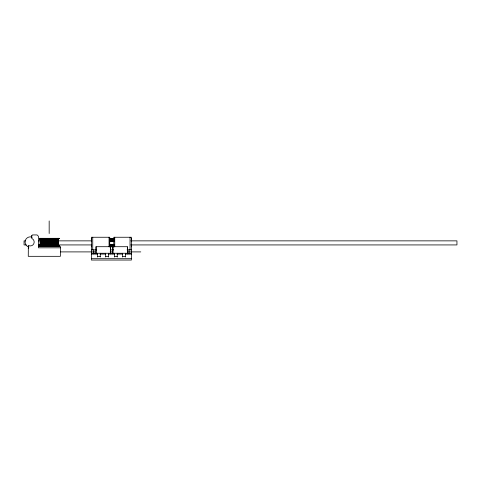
<?xml version="1.0" encoding="UTF-8"?>
<svg xmlns="http://www.w3.org/2000/svg" width="481" height="481" viewBox="0 0 481 481"><rect width="100%" height="100%" fill="white"/><g stroke="black" fill="none" stroke-linecap="round" stroke-linejoin="round"><path stroke-width="0.72" d="M40.657 241.378L40.572 239.34L39.514 238.323L40.452 239.34L40.464 244.769L39.292 245.791L40.29 244.769L40.296 239.34L39.292 238.323L59.103 238.323L58.093 239.34L58.069 244.769L59.079 245.791L39.274 245.791L40.284 244.769L40.302 239.34L39.292 238.323L40.38 239.34L40.452 244.769L39.514 245.791L40.584 244.769L40.807 239.34L39.953 238.323L40.783 239.34L40.849 244.769L39.953 245.791L41.023 244.769L41.348 239.34L40.596 238.323L41.474 239.34L41.474 244.769L40.596 245.791L41.649 244.769L42.069 239.34L41.432 238.323L42.226 239.34L42.226 244.769L41.432 245.791L42.436 244.769L42.502 239.34L42.617 244.769M40.506 244.769L39.514 245.791L40.542 244.769L40.572 239.34L39.436 238.323L40.44 239.34L40.47 244.769L39.436 245.791L40.332 244.769L40.452 239.34L39.514 238.323L40.572 239.34L40.584 244.769L39.604 245.791L40.584 244.769L40.626 239.34L39.707 238.323M39.707 245.791L40.681 244.769L40.681 239.34M39.821 245.791L40.783 244.769L40.807 239.34L39.821 238.323L40.849 239.34L40.819 244.769L39.821 245.791L40.849 244.769L40.825 239.34L39.953 238.323L40.897 239.34L40.897 244.769L39.953 245.791L40.999 244.769L41.023 239.34L40.091 238.323L40.957 239.34L40.957 244.769L39.953 245.791M40.999 239.34L40.993 244.769L40.999 239.34L40.091 238.323M42.112 239.34L42.081 244.769L42.087 239.34L42.081 244.769L41.204 245.791L42.136 244.769L42.069 239.34L42.021 244.769L41.204 245.791M41.913 238.323L42.659 239.34L42.659 244.769L41.913 245.791M43.001 238.323L43.633 239.34L43.633 244.769L43.001 245.791M43.897 239.34L43.897 244.769L43.296 245.791L44.054 244.769L44.011 239.34L43.296 238.323M44.228 245.791L44.733 244.769L44.733 239.34L44.228 238.323M45.148 244.769L44.883 238.323L45.19 244.769L44.553 245.791L45.028 244.769L44.883 238.323L45.322 239.34L45.322 244.769L44.883 245.791L45.629 244.769L45.635 239.34L45.22 238.323L45.503 244.769L44.883 245.791L45.563 244.769L46.26 238.323L46.26 245.791L46.879 244.769L46.958 239.34M45.461 239.34L45.461 244.769L45.22 238.323M46.982 245.791L46.982 238.323M48.004 239.34L47.709 245.791L48.19 244.769L48.076 238.323M48.443 245.791L48.443 238.323M54.359 239.34L54.389 244.769L54.774 245.791L54.323 244.769L54.359 239.34L55.081 238.323L54.413 239.34L54.774 245.791L54.203 244.769L54.203 239.34L54.774 238.323L53.98 239.34L53.283 244.769L53.265 239.34L53.493 245.791L53.181 239.34L53.824 238.323L53.283 239.34L53.493 245.791L53.048 244.769L53.048 239.34L53.493 238.323L52.748 239.34L52.748 244.769L53.157 245.791L52.916 239.34L53.493 238.323L52.814 239.34L52.11 245.791L52.11 238.323L51.491 239.34L51.756 245.791L51.587 239.34L52.11 238.323L51.671 239.34L51.671 244.769M54.395 239.34L54.413 244.769L54.395 239.34L54.413 244.769L55.044 239.34L55.658 238.323M56.205 238.323L55.429 239.34L55.381 244.769L55.411 239.34L55.447 244.769L55.934 245.791L55.351 244.769L55.351 239.34L56.205 238.323L55.483 239.34L55.429 244.769L55.934 245.791L55.243 244.769L55.243 239.34L55.934 238.323L54.996 239.34L54.996 244.769L55.658 245.791L55.135 244.769M57.588 238.323L56.728 239.34L56.307 244.769L56.235 239.34L57.167 238.323L56.307 239.34L56.307 244.769L56.944 245.791L56.145 244.769L56.145 239.34L56.944 238.323L55.934 239.34L55.934 244.769L56.71 245.791L56.055 244.769M56.968 244.769L57.78 245.791L57.023 244.769L57.011 239.34L57.96 238.323L56.968 239.34L56.896 244.769L57.78 245.791L57.059 244.769L56.986 239.34M58.55 238.323L57.588 239.34L57.552 244.769L58.423 245.791L57.528 244.769L58.423 245.791L57.564 244.769L57.804 239.34L58.55 238.323L57.377 239.34L57.395 244.769L58.279 245.791L57.347 244.769L57.377 239.34L58.279 238.323M57.672 239.34L57.588 244.769L57.552 239.34L57.588 244.769L58.55 245.791M57.564 244.769L57.552 239.34M58.772 245.791L57.804 244.769L58.862 245.791L57.936 244.769L57.906 239.34L58.862 238.323L57.804 239.34L57.804 244.769L58.862 245.791L57.918 244.769L57.906 239.34L58.862 238.323L57.828 239.34L57.786 244.769L58.772 245.791L57.828 244.769L57.804 239.34L58.772 238.323L57.804 239.34L57.696 244.769L58.67 245.791M58.995 245.791L57.991 244.769L58.039 239.34L58.995 238.323M39.436 238.323L40.452 239.34L40.356 244.769L39.292 245.791L40.302 244.769L58.087 244.769L59.109 245.791L58.039 244.769L59.049 245.791L58.087 244.769L58.075 239.34L59.079 238.323L58.039 239.34L58.039 244.769L59.079 245.791L58.075 244.769L58.087 239.34L59.079 238.323L58.033 239.34L57.918 244.769L58.935 245.791L57.828 244.769M113.805 246.759L113.805 237.253L131.403 237.253L131.403 260.047L91.378 260.047L91.384 237.253L109.728 237.253L109.728 246.759M92.743 249.861L92.743 237.253M96.062 253.758L96.056 246.705L110.588 246.705L110.588 253.758M109.055 237.253L109.055 246.759L114.743 246.759L114.743 237.253M112.885 253.758L112.885 246.705L127.411 246.705L127.417 253.758M130.044 249.861L130.044 237.253M40.783 238.323L41.613 239.34L41.582 244.769L40.596 245.791L41.613 244.769L41.552 239.34L40.783 238.323L41.649 239.34L41.6 244.769L40.783 245.791M42.989 239.34L42.959 244.769L42.989 239.34L42.959 244.769L42.172 245.791L42.893 244.769L42.965 239.34L42.436 238.323L42.893 239.34L42.893 244.769L42.172 245.791M42.857 239.34L42.923 244.769L42.941 239.34L42.436 238.323L43.134 239.34L43.134 244.769L42.436 245.791L43.326 244.769L43.32 239.34L42.713 238.323L43.242 239.34L43.242 244.769L42.436 245.791L43.38 244.769L43.362 239.34L42.713 238.323M44.553 245.791L45.088 244.769L45.118 239.34L44.39 244.769L43.597 245.791L44.294 244.769L44.294 239.34L43.909 238.323L44.45 239.34L44.366 244.769L44.336 239.34M45.539 244.769L45.629 239.34M46.314 244.769L46.344 239.34L46.423 244.769L45.911 245.791L46.314 239.34L46.314 244.769L45.911 245.791M46.621 238.323L46.789 244.769L46.26 245.791L46.705 244.769L46.621 238.323L46.813 244.769L47.709 238.323L47.709 245.791L49.188 238.323L49.188 245.791L49.555 238.323L49.333 239.34L49.188 245.791L50.667 238.323L50.511 244.769L50.667 245.791L51.557 239.34L51.756 245.791M50.319 244.769L50.283 239.34L50.295 245.791L50.667 238.323L50.186 239.34L50.295 245.791M50.739 244.769L50.709 239.34L50.667 245.791L50.661 239.34L51.034 238.323L51.034 245.791M52.032 244.769L52.044 239.34L51.996 244.769L52.062 239.34L52.465 238.323L51.954 239.34L52.11 245.791L52.261 239.34M56.71 238.323L55.934 239.34L55.982 244.769L56.055 239.34L56.944 238.323L55.982 239.34L55.982 244.769L56.71 245.791M56.818 244.769L56.794 239.34L57.78 238.323L56.728 239.34L56.794 244.769L57.588 245.791L56.728 244.769L56.77 239.34L57.78 238.323L56.896 239.34M39.514 245.791L40.572 244.769L40.584 239.34L39.604 238.323M43.38 239.34L43.278 244.769L43.957 239.34L43.597 238.323L44.174 239.34L44.174 244.769L43.597 245.791L44.39 244.769L44.45 239.34L43.909 238.323M44.39 239.34L44.45 244.769L43.909 245.791M46.813 239.34L46.789 244.769L46.753 239.34M47.601 244.769L47.631 239.34L47.715 244.769L47.342 245.791L47.601 239.34L47.342 245.791M41.649 239.34L41.613 244.769L41.703 239.34M44.011 239.34L43.975 244.769L43.296 245.791M45.148 239.34L45.028 244.769M48.99 239.34L48.815 245.791L49.188 238.323L48.779 244.769M48.852 244.769L48.954 239.34L48.815 245.791M46.248 244.769L46.26 238.323L46.423 239.34M49.555 238.323L49.381 244.769M57.96 245.791L57.059 244.769L57.377 239.34L58.423 238.323L57.419 239.34L57.395 244.769M49.928 238.323L49.928 245.791M55.982 239.34L55.982 244.769L55.994 239.34L55.429 244.769L56.205 245.791M48.076 245.791L48.19 244.769M50.295 238.323L50.252 244.769L50.252 239.34M47.529 244.769L47.709 238.323L47.715 239.34M51.395 238.323L51.395 245.791M51.034 238.323L50.806 244.769L50.908 239.34M46.621 245.791L46.879 244.769M51.756 238.323L51.557 244.769L51.557 239.34M52.465 238.323L52.128 239.34L52.465 245.791M45.563 245.791L45.935 244.769L45.942 239.34L45.563 238.323M52.814 238.323L52.441 239.34L52.441 244.769L52.814 245.791M45.22 245.791L45.629 244.769M53.157 238.323L52.748 239.34L53.157 245.791M53.824 238.323L53.349 239.34L53.343 244.769L53.824 245.791M54.149 238.323L53.638 239.34L53.638 244.769L54.149 245.791M53.926 239.34L54.774 238.323L54.076 239.34L54.076 244.769L54.467 245.791L53.98 244.769L53.926 239.34L54.467 238.323M55.081 245.791L54.473 244.769L54.467 239.34L55.081 238.323M55.375 238.323L54.738 239.34L54.738 244.769L55.375 245.791M42.713 245.791L43.38 244.769M55.712 239.34L56.457 238.323M41.667 245.791L42.436 244.769M57.167 238.323L56.349 239.34L56.379 244.769L56.944 245.791L56.235 244.769M40.987 245.791L41.829 244.769L41.799 239.34M57.383 238.323L56.542 239.34L56.524 244.769L57.383 245.791M55.044 239.34L55.934 238.323L55.135 239.34L55.093 244.769L55.044 239.34L55.044 244.769L55.658 245.791M40.416 245.791L41.318 244.769L41.372 239.34L40.596 238.323L41.402 239.34L41.402 244.769L40.416 245.791L41.348 244.769L41.372 239.34L40.416 238.323M40.248 245.791L41.168 244.769L41.186 239.34L40.248 238.323M58.123 238.323L57.209 239.34L57.263 244.769M40.091 245.791L41.023 244.769M57.96 238.323L57.023 239.34L57.059 244.769M57.786 239.34L58.862 238.323L57.894 239.34L57.906 244.769L58.935 245.791M57.696 239.34L58.67 238.323M38.45 246.47L60.372 246.47L60.372 256.319L28.265 256.319L28.343 245.394A3.872 3.872 0 0 0 33.76 243.795A3.872 3.872 0 0 0 31.812 238.492L31.662 235.768L32.474 234.932L37.091 234.932L38.45 236.285L38.45 247.823L60.372 247.823M58.862 238.323L57.864 239.34L58.935 238.323L57.936 239.34L57.979 244.769M39.292 245.791L40.32 244.769L39.292 245.791L40.32 244.769L40.338 239.34L39.328 238.323L40.29 239.34L40.338 244.769L39.328 245.791L40.296 244.769L40.302 239.34L39.292 238.323L40.338 239.34L40.338 244.769L39.328 245.791L40.296 244.769M58.051 244.769L59.103 245.791L58.051 244.769L59.049 245.791L58.081 244.769L58.093 239.34L59.103 238.323L58.087 239.34L40.29 239.34L39.268 238.323M58.075 239.34L59.079 238.323L58.033 239.34M57.918 239.34L58.935 238.323M109.518 238.612L114.43 238.612M109.782 239.43L110.359 239.43M111.141 239.43L111.718 239.43M112.494 239.43L113.071 239.43M113.853 239.43L114.43 239.43M25.553 240.861L24.05 240.861L24.05 244.931L26.305 244.931M38.33 240.861L40.584 240.861M57.87 240.861L91.691 240.861M109.728 240.861L114.237 240.861M130.772 240.861L456.95 240.861L456.95 244.931L130.772 244.931M38.33 244.931L40.584 244.931M57.87 244.931L91.691 244.931M109.728 244.931L114.237 244.931M91.378 249.861L96.759 249.861M110.281 249.861L113.63 249.861M127.062 249.861L131.403 249.861M60.564 251.9L96.056 251.9M110.089 251.9L112.945 251.9M127.567 251.9L140.783 251.9M91.378 253.259L131.403 253.259M91.378 254.07L97.535 254.07M100.252 254.07L105.682 254.07M108.399 254.07L114.508 254.07M117.226 254.07L122.655 254.07M125.373 254.07L131.403 254.07M97.535 256.475L100.252 256.475M105.682 256.475L108.399 256.475M114.508 256.475L117.226 256.475M122.655 256.475L125.373 256.475M91.378 258.688L131.403 258.688M31.662 235.768L31.974 235.828M28.265 248.16L28.632 248.286M39.514 238.323L40.476 239.34M58.081 244.769L59.103 245.791M39.821 238.323L40.807 239.34M57.894 244.769L58.862 245.791M57.209 244.769L58.123 245.791M57.329 244.769L57.377 239.34L57.377 244.769L58.279 245.791M40.987 238.323L41.829 239.34L41.901 244.769M56.764 244.769L56.728 239.34L56.764 244.769L57.588 245.791M57.167 245.791L56.349 244.769L56.307 239.34L56.283 244.769L56.289 239.34M41.204 238.323L42.021 239.34L42.033 244.769M41.667 238.323L42.436 239.34L42.394 244.769L41.432 245.791L42.322 244.769L42.322 239.34L41.667 238.323L42.394 239.34L42.394 244.769L42.941 239.34L42.172 238.323M56.457 245.791L55.712 244.769L55.76 239.34M42.136 239.34L41.432 238.323L42.021 239.34M53.782 239.34L53.848 244.769L54.467 245.791M44.553 238.323L45.028 239.34L44.973 244.769M45.911 238.323L46.248 239.34M47.342 238.323L47.529 239.34M49.519 244.769L49.555 245.791M48.815 238.323L48.852 239.34M52.128 244.769L52.044 239.34M55.429 239.34L55.483 244.769L55.574 239.34M96.056 246.711L96.062 251.19M53.223 239.34L53.253 244.769L53.265 239.34M55.381 239.34L55.405 244.769M127.411 246.855L127.417 251.19M112.885 246.849L112.885 251.19M110.588 246.849L110.588 251.19M53.98 239.34L53.926 244.769M40.566 239.34L40.572 244.769M131.403 238.612L131.403 241.576M131.403 244.534L131.403 246.759M129.058 249.861L129.058 253.932M127.411 252.615L127.411 253.872M125.373 253.259L125.373 257.064M122.655 253.259L122.655 257.064M117.226 253.259L117.226 257.064M114.508 253.259L114.508 257.064M113.853 238.612L113.853 241.576M113.853 244.534L113.853 246.759M113.071 238.612L113.071 241.576M113.071 244.534L113.071 246.759M112.879 252.615L112.879 253.872M112.494 238.612L112.494 241.576M112.494 244.534L112.494 246.759M111.718 238.612L111.718 241.576M111.718 244.534L111.718 246.759M111.141 238.612L111.141 241.576M111.141 244.534L111.141 246.759M110.582 252.615L110.582 253.872M110.359 238.612L110.359 241.576M110.359 244.534L110.359 246.759M109.782 238.612L109.782 240.891M109.782 244.558L109.782 246.759M108.399 253.259L108.399 257.064M105.682 253.259L105.682 257.064M100.252 253.259L100.252 257.064M97.535 253.259L97.535 257.064M96.056 252.609L96.056 253.872M93.753 249.861L93.753 253.932M91.384 238.612L91.384 241.576M91.384 244.534L91.384 246.759M57.107 239.34L57.143 244.769M56.668 239.34L56.626 244.769M56.421 239.34L56.469 244.769M55.814 239.34L55.874 244.769M55.634 239.34L55.634 244.769M54.924 239.34L54.924 244.769M54.792 239.34L54.864 244.769M54.648 239.34L54.581 244.769M54.521 239.34L54.521 244.769M53.704 239.34L53.704 244.769M53.547 239.34L53.547 244.769M53.469 239.34L53.403 244.769M52.669 239.34L52.597 244.769M52.513 239.34L52.513 244.769M52.345 239.34L52.345 244.769M51.413 239.34L51.413 244.769M51.335 239.34L51.335 244.769M51.251 239.34L51.251 244.769M50.986 239.34L50.986 244.769M50.108 239.34L50.108 244.769M50.03 239.34L50.03 244.769M49.94 239.34L49.94 244.769M49.669 239.34L49.759 244.769M49.591 239.34L49.591 244.769M49.17 220.953L49.17 233.525M48.701 239.34L48.701 244.769M48.617 239.34L48.617 244.769M48.521 239.34L48.521 244.769M48.431 239.34L48.431 244.769M48.347 239.34L48.262 244.769M47.385 239.34L47.385 244.769M47.3 239.34L47.3 244.769M47.21 239.34L47.21 244.769M47.12 239.34L47.12 244.769M47.036 239.34L47.036 244.769M46.11 239.34L46.11 244.769M46.032 239.34L46.032 244.769M45.773 239.34L45.857 244.769M45.701 239.34L45.701 244.769M44.901 239.34L44.901 244.769M44.829 239.34L44.829 244.769M44.667 239.34L44.745 244.769M44.595 239.34L44.595 244.769M44.523 239.34L44.462 244.769M43.855 239.34L43.789 244.769M43.723 239.34L43.723 244.769M43.651 239.34L43.579 244.769M43.512 239.34L43.512 244.769M43.278 239.34L43.326 244.769M42.803 239.34L42.803 244.769L42.677 239.34M41.107 239.34L41.077 244.769M40.729 239.34L40.651 244.769M28.914 247.096A5.225 5.225 0 0 1 25.337 240.428A5.225 5.225 0 0 1 32.167 237.181M49.447 239.34L49.483 244.769L49.435 239.34M40.452 239.34L40.464 244.769L40.458 239.34M42.394 239.34L42.376 244.769L42.388 239.34M43.987 239.34L43.897 244.769L43.933 239.34M47.631 239.34L47.619 244.769L47.667 239.34M48.106 239.34L48.088 244.769L48.118 239.34M52.838 239.34L52.868 244.769L52.814 239.34M55.062 239.34L55.056 244.769L55.062 239.34M41.348 239.34L41.318 244.769L41.348 239.34M40.332 239.34L39.274 238.323L40.32 239.34"/></g></svg>
